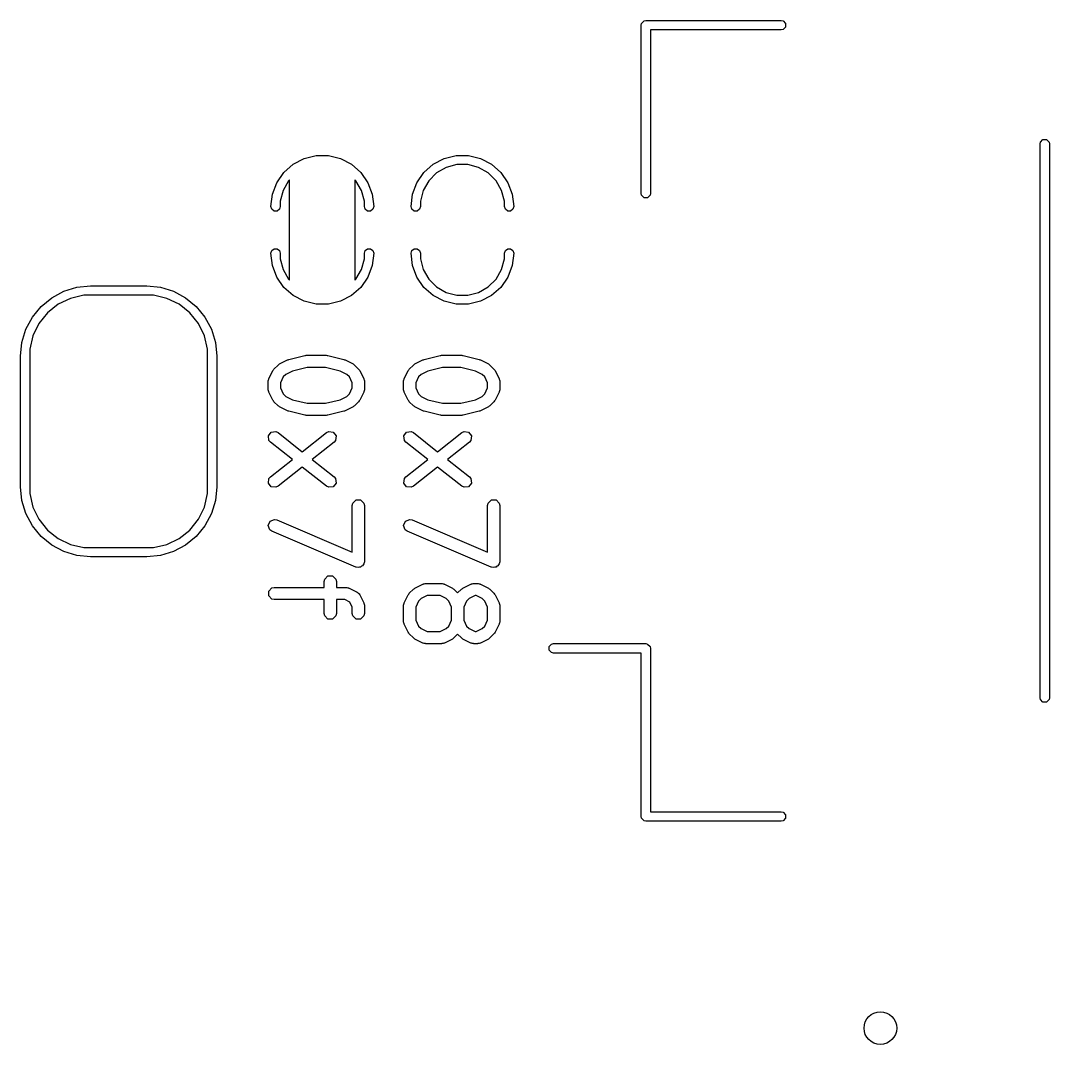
# Model space of a CAD drawing. Extents: x 0.034 to 0.957, y -0.007 to 0.912.
# Drawn here: x 0.5235 to 0.9571, y -0.0069 to 0.4246 of the extents above; entities that cross this region are included whole.
import ezdxf

# ---------------------------------------------------------------- set-up
doc = ezdxf.new("R2010")
doc.units = 0
doc.header["$MEASUREMENT"] = 0
doc.layers.add('BLACK', color=7, linetype='CONTINUOUS')

msp = doc.modelspace()

# ---------------------------------------------------------------- linework, layer by layer
at = {"layer": 'BLACK', "linetype": 'CONTINUOUS'}
for p, q in [((0.78504, 0.42264), (0.78519, 0.42339)), ((0.78504, 0.35177), (0.78504, 0.42264)), ((0.78519, 0.42339), (0.78625, 0.42446)), ((0.78625, 0.42446), (0.78701, 0.42461)), ((0.78701, 0.42461), (0.84409, 0.42461)), ((0.84409, 0.42067), (0.78898, 0.42067)), ((0.78898, 0.42067), (0.78898, 0.35177)), ((0.84409, 0.42461), (0.84485, 0.42446)), ((0.84485, 0.42082), (0.84409, 0.42067)), ((0.84485, 0.42446), (0.84591, 0.42339)), ((0.84591, 0.42188), (0.84485, 0.42082)), ((0.84591, 0.42339), (0.84591, 0.42188)), ((0.95315, 0.37264), (0.9533, 0.37339)), ((0.9533, 0.37339), (0.95436, 0.37446)), ((0.95436, 0.37446), (0.95587, 0.37446)), ((0.95587, 0.37446), (0.95694, 0.37339)), ((0.95694, 0.37339), (0.95709, 0.37264)), ((0.95315, 0.13917), (0.95315, 0.37264)), ((0.95709, 0.37264), (0.95709, 0.13917)), ((0.63833, 0.36404), (0.64295, 0.36647)), ((0.64295, 0.36647), (0.64802, 0.36772)), ((0.64802, 0.36772), (0.65324, 0.36772)), ((0.65324, 0.36772), (0.65831, 0.36647)), ((0.65831, 0.36647), (0.66293, 0.36404)), ((0.69738, 0.36404), (0.70201, 0.36647)), ((0.70201, 0.36647), (0.70708, 0.36772)), ((0.70708, 0.36772), (0.7123, 0.36772)), ((0.7123, 0.36772), (0.71736, 0.36647)), ((0.71736, 0.36647), (0.72199, 0.36404)), ((0.63146, 0.35628), (0.63442, 0.36058)), ((0.63442, 0.36058), (0.63833, 0.36404)), ((0.66293, 0.36404), (0.66684, 0.36058)), ((0.66684, 0.36058), (0.6698, 0.35628)), ((0.69051, 0.35628), (0.69348, 0.36058)), ((0.69348, 0.36058), (0.69738, 0.36404)), ((0.69881, 0.3604), (0.69551, 0.3571)), ((0.70285, 0.36273), (0.69881, 0.3604)), ((0.70735, 0.36394), (0.70285, 0.36273)), ((0.71202, 0.36394), (0.70735, 0.36394)), ((0.71652, 0.36273), (0.71202, 0.36394)), ((0.72056, 0.3604), (0.71652, 0.36273)), ((0.72386, 0.3571), (0.72056, 0.3604)), ((0.72199, 0.36404), (0.72589, 0.36058)), ((0.72589, 0.36058), (0.72886, 0.35628)), ((0.62961, 0.3514), (0.63146, 0.35628)), ((0.63645, 0.3571), (0.63412, 0.35306)), ((0.63685, 0.3575), (0.63645, 0.3571)), ((0.63685, 0.31526), (0.63685, 0.3575)), ((0.66481, 0.3571), (0.66441, 0.3575)), ((0.66441, 0.3575), (0.66441, 0.31526)), ((0.66714, 0.35306), (0.66481, 0.3571)), ((0.6698, 0.35628), (0.67165, 0.3514)), ((0.68866, 0.3514), (0.69051, 0.35628)), ((0.69551, 0.3571), (0.69318, 0.35306)), ((0.72619, 0.35306), (0.72386, 0.3571)), ((0.72886, 0.35628), (0.73071, 0.3514)), ((0.62898, 0.34622), (0.62961, 0.3514)), ((0.63412, 0.35306), (0.63291, 0.34855)), ((0.66835, 0.34855), (0.66714, 0.35306)), ((0.67165, 0.3514), (0.67228, 0.34622)), ((0.68803, 0.34622), (0.68866, 0.3514)), ((0.69318, 0.35306), (0.69197, 0.34855)), ((0.7274, 0.34855), (0.72619, 0.35306)), ((0.73071, 0.3514), (0.73134, 0.34622)), ((0.78519, 0.35102), (0.78504, 0.35177)), ((0.78898, 0.35177), (0.78883, 0.35102)), ((0.63291, 0.34855), (0.63291, 0.34622)), ((0.66835, 0.34622), (0.66835, 0.34855)), ((0.69197, 0.34855), (0.69197, 0.34622)), ((0.7274, 0.34622), (0.7274, 0.34855)), ((0.78625, 0.34995), (0.78519, 0.35102)), ((0.78776, 0.34995), (0.78625, 0.34995)), ((0.78883, 0.35102), (0.78776, 0.34995)), ((0.62935, 0.34506), (0.62898, 0.34622)), ((0.63034, 0.34435), (0.62935, 0.34506)), ((0.63155, 0.34435), (0.63034, 0.34435)), ((0.63254, 0.34506), (0.63155, 0.34435)), ((0.63291, 0.34622), (0.63254, 0.34506)), ((0.66872, 0.34506), (0.66835, 0.34622)), ((0.66971, 0.34435), (0.66872, 0.34506)), ((0.67092, 0.34435), (0.66971, 0.34435)), ((0.67191, 0.34506), (0.67092, 0.34435)), ((0.67228, 0.34622), (0.67191, 0.34506)), ((0.68841, 0.34506), (0.68803, 0.34622)), ((0.68939, 0.34435), (0.68841, 0.34506)), ((0.69061, 0.34435), (0.68939, 0.34435)), ((0.69159, 0.34506), (0.69061, 0.34435)), ((0.69197, 0.34622), (0.69159, 0.34506)), ((0.72778, 0.34506), (0.7274, 0.34622)), ((0.72876, 0.34435), (0.72778, 0.34506)), ((0.72998, 0.34435), (0.72876, 0.34435)), ((0.73096, 0.34506), (0.72998, 0.34435)), ((0.73134, 0.34622), (0.73096, 0.34506)), ((0.62898, 0.32654), (0.62935, 0.32769)), ((0.62961, 0.32135), (0.62898, 0.32654)), ((0.62935, 0.32769), (0.63034, 0.32841)), ((0.63034, 0.32841), (0.63155, 0.32841)), ((0.63155, 0.32841), (0.63254, 0.32769)), ((0.63254, 0.32769), (0.63291, 0.32654)), ((0.63291, 0.32654), (0.63291, 0.3242)), ((0.66835, 0.32654), (0.66872, 0.32769)), ((0.66835, 0.3242), (0.66835, 0.32654)), ((0.66872, 0.32769), (0.66971, 0.32841)), ((0.66971, 0.32841), (0.67092, 0.32841)), ((0.67092, 0.32841), (0.67191, 0.32769)), ((0.67228, 0.32654), (0.67165, 0.32135)), ((0.67191, 0.32769), (0.67228, 0.32654)), ((0.68803, 0.32654), (0.68841, 0.32769)), ((0.68866, 0.32135), (0.68803, 0.32654)), ((0.68841, 0.32769), (0.68939, 0.32841)), ((0.68939, 0.32841), (0.69061, 0.32841)), ((0.69061, 0.32841), (0.69159, 0.32769)), ((0.69159, 0.32769), (0.69197, 0.32654)), ((0.69197, 0.32654), (0.69197, 0.3242)), ((0.7274, 0.32654), (0.72778, 0.32769)), ((0.7274, 0.3242), (0.7274, 0.32654)), ((0.72778, 0.32769), (0.72876, 0.32841)), ((0.72876, 0.32841), (0.72998, 0.32841)), ((0.72998, 0.32841), (0.73096, 0.32769)), ((0.73134, 0.32654), (0.73071, 0.32135)), ((0.73096, 0.32769), (0.73134, 0.32654)), ((0.63146, 0.31647), (0.62961, 0.32135)), ((0.63291, 0.3242), (0.63412, 0.3197)), ((0.66714, 0.3197), (0.66835, 0.3242)), ((0.67165, 0.32135), (0.6698, 0.31647)), ((0.69051, 0.31647), (0.68866, 0.32135)), ((0.69197, 0.3242), (0.69318, 0.3197)), ((0.72619, 0.3197), (0.7274, 0.3242)), ((0.73071, 0.32135), (0.72886, 0.31647)), ((0.63412, 0.3197), (0.63645, 0.31566)), ((0.66481, 0.31566), (0.66714, 0.3197)), ((0.69318, 0.3197), (0.69551, 0.31566)), ((0.72386, 0.31566), (0.72619, 0.3197)), ((0.54723, 0.31219), (0.55299, 0.31276)), ((0.55299, 0.31276), (0.57661, 0.31276)), ((0.57661, 0.31276), (0.58237, 0.31219)), ((0.63442, 0.31218), (0.63146, 0.31647)), ((0.63645, 0.31566), (0.63685, 0.31526)), ((0.66441, 0.31526), (0.66481, 0.31566)), ((0.6698, 0.31647), (0.66684, 0.31218)), ((0.69348, 0.31218), (0.69051, 0.31647)), ((0.69551, 0.31566), (0.69881, 0.31236)), ((0.69881, 0.31236), (0.70285, 0.31003)), ((0.71652, 0.31003), (0.72056, 0.31236)), ((0.72056, 0.31236), (0.72386, 0.31566)), ((0.72886, 0.31647), (0.72589, 0.31218)), ((0.53659, 0.30778), (0.54169, 0.31051)), ((0.54169, 0.31051), (0.54723, 0.31219)), ((0.55011, 0.30882), (0.54449, 0.30754)), ((0.55299, 0.30882), (0.55011, 0.30882)), ((0.57661, 0.30882), (0.55299, 0.30882)), ((0.5795, 0.30882), (0.57661, 0.30882)), ((0.58512, 0.30754), (0.5795, 0.30882)), ((0.58237, 0.31219), (0.58791, 0.31051)), ((0.58791, 0.31051), (0.59302, 0.30778)), ((0.63833, 0.30871), (0.63442, 0.31218)), ((0.64295, 0.30629), (0.63833, 0.30871)), ((0.66293, 0.30871), (0.65831, 0.30629)), ((0.66684, 0.31218), (0.66293, 0.30871)), ((0.69738, 0.30871), (0.69348, 0.31218)), ((0.70201, 0.30629), (0.69738, 0.30871)), ((0.70285, 0.31003), (0.70735, 0.30882)), ((0.70735, 0.30882), (0.71202, 0.30882)), ((0.71202, 0.30882), (0.71652, 0.31003)), ((0.72199, 0.30871), (0.71736, 0.30629)), ((0.72589, 0.31218), (0.72199, 0.30871)), ((0.52844, 0.29963), (0.53211, 0.30411)), ((0.53211, 0.30411), (0.53659, 0.30778)), ((0.53929, 0.30503), (0.53478, 0.30144)), ((0.54449, 0.30754), (0.53929, 0.30503)), ((0.59032, 0.30503), (0.58512, 0.30754)), ((0.59482, 0.30144), (0.59032, 0.30503)), ((0.59302, 0.30778), (0.59749, 0.30411)), ((0.59749, 0.30411), (0.60117, 0.29963)), ((0.64802, 0.30504), (0.64295, 0.30629)), ((0.65324, 0.30504), (0.64802, 0.30504)), ((0.65831, 0.30629), (0.65324, 0.30504)), ((0.70708, 0.30504), (0.70201, 0.30629)), ((0.7123, 0.30504), (0.70708, 0.30504)), ((0.71736, 0.30629), (0.7123, 0.30504)), ((0.52571, 0.29453), (0.52844, 0.29963)), ((0.53478, 0.30144), (0.53119, 0.29693)), ((0.59842, 0.29693), (0.59482, 0.30144)), ((0.60117, 0.29963), (0.60389, 0.29453)), ((0.53119, 0.29693), (0.52868, 0.29173)), ((0.60092, 0.29173), (0.59842, 0.29693)), ((0.52403, 0.28899), (0.52571, 0.29453)), ((0.52868, 0.29173), (0.5274, 0.28611)), ((0.6022, 0.28611), (0.60092, 0.29173)), ((0.60389, 0.29453), (0.60557, 0.28899)), ((0.52346, 0.28323), (0.52403, 0.28899)), ((0.60557, 0.28899), (0.60614, 0.28323)), ((0.52346, 0.22811), (0.52346, 0.28323)), ((0.5274, 0.28611), (0.5274, 0.28323)), ((0.5274, 0.28323), (0.5274, 0.22811)), ((0.6022, 0.28323), (0.6022, 0.28611)), ((0.6022, 0.22811), (0.6022, 0.28323)), ((0.60614, 0.28323), (0.60614, 0.22811)), ((0.63652, 0.28178), (0.64327, 0.28347)), ((0.64327, 0.28347), (0.64358, 0.28348)), ((0.64358, 0.28348), (0.64389, 0.28355)), ((0.64389, 0.28355), (0.65233, 0.28355)), ((0.65233, 0.28355), (0.65263, 0.28348)), ((0.65263, 0.28348), (0.65295, 0.28347)), ((0.65295, 0.28347), (0.6597, 0.28178)), ((0.69356, 0.28178), (0.70031, 0.28347)), ((0.70031, 0.28347), (0.70063, 0.28348)), ((0.70063, 0.28348), (0.70093, 0.28355)), ((0.70093, 0.28355), (0.70937, 0.28355)), ((0.70937, 0.28355), (0.70968, 0.28348)), ((0.70968, 0.28348), (0.70999, 0.28347)), ((0.70999, 0.28347), (0.71674, 0.28178)), ((0.63004, 0.27739), (0.63027, 0.27773)), ((0.63027, 0.27773), (0.63196, 0.27942)), ((0.63196, 0.27942), (0.6323, 0.27965)), ((0.6323, 0.27965), (0.63262, 0.2799)), ((0.63262, 0.2799), (0.636, 0.28159)), ((0.636, 0.28159), (0.63627, 0.28166)), ((0.63627, 0.28166), (0.63652, 0.28178)), ((0.6442, 0.27843), (0.63803, 0.27688)), ((0.65201, 0.27843), (0.6442, 0.27843)), ((0.65818, 0.27688), (0.65201, 0.27843)), ((0.6597, 0.28178), (0.65995, 0.28166)), ((0.65995, 0.28166), (0.66022, 0.28159)), ((0.66022, 0.28159), (0.66359, 0.2799)), ((0.66359, 0.2799), (0.66392, 0.27965)), ((0.66392, 0.27965), (0.66426, 0.27942)), ((0.66426, 0.27942), (0.66595, 0.27773)), ((0.66595, 0.27773), (0.66617, 0.27739)), ((0.68709, 0.27739), (0.68731, 0.27773)), ((0.68731, 0.27773), (0.689, 0.27942)), ((0.689, 0.27942), (0.68934, 0.27965)), ((0.68934, 0.27965), (0.68967, 0.2799)), ((0.68967, 0.2799), (0.69304, 0.28159)), ((0.69304, 0.28159), (0.69331, 0.28166)), ((0.69331, 0.28166), (0.69356, 0.28178)), ((0.70125, 0.27843), (0.69508, 0.27688)), ((0.70906, 0.27843), (0.70125, 0.27843)), ((0.71523, 0.27688), (0.70906, 0.27843)), ((0.71674, 0.28178), (0.71699, 0.28166)), ((0.71699, 0.28166), (0.71726, 0.28159)), ((0.71726, 0.28159), (0.72064, 0.2799)), ((0.72064, 0.2799), (0.72096, 0.27965)), ((0.72096, 0.27965), (0.7213, 0.27942)), ((0.7213, 0.27942), (0.72299, 0.27773)), ((0.72299, 0.27773), (0.72322, 0.27739)), ((0.62795, 0.27313), (0.62803, 0.27353)), ((0.62803, 0.27353), (0.62807, 0.27357)), ((0.62807, 0.27357), (0.6281, 0.27369)), ((0.6281, 0.27369), (0.62979, 0.27707)), ((0.62979, 0.27707), (0.63004, 0.27739)), ((0.63418, 0.27441), (0.63295, 0.27195)), ((0.63528, 0.27551), (0.63418, 0.27441)), ((0.63803, 0.27688), (0.63528, 0.27551)), ((0.66093, 0.27551), (0.65818, 0.27688)), ((0.66203, 0.27441), (0.66093, 0.27551)), ((0.66326, 0.27195), (0.66203, 0.27441)), ((0.66617, 0.27739), (0.66643, 0.27707)), ((0.66643, 0.27707), (0.66811, 0.27369)), ((0.66811, 0.27369), (0.66815, 0.27357)), ((0.66815, 0.27357), (0.66819, 0.27353)), ((0.66819, 0.27353), (0.66827, 0.27313)), ((0.68499, 0.27313), (0.68507, 0.27353)), ((0.68507, 0.27353), (0.68511, 0.27357)), ((0.68511, 0.27357), (0.68515, 0.27369)), ((0.68515, 0.27369), (0.68683, 0.27707)), ((0.68683, 0.27707), (0.68709, 0.27739)), ((0.69123, 0.27441), (0.69, 0.27195)), ((0.69233, 0.27551), (0.69123, 0.27441)), ((0.69508, 0.27688), (0.69233, 0.27551)), ((0.71798, 0.27551), (0.71523, 0.27688)), ((0.71908, 0.27441), (0.71798, 0.27551)), ((0.72031, 0.27195), (0.71908, 0.27441)), ((0.72322, 0.27739), (0.72347, 0.27707)), ((0.72347, 0.27707), (0.72516, 0.27369)), ((0.72516, 0.27369), (0.72519, 0.27357)), ((0.72519, 0.27357), (0.72523, 0.27353)), ((0.72523, 0.27353), (0.72531, 0.27313)), ((0.62783, 0.27255), (0.62786, 0.27268)), ((0.62783, 0.26918), (0.62783, 0.27255)), ((0.62786, 0.26905), (0.62783, 0.26918)), ((0.62784, 0.27273), (0.62795, 0.27313)), ((0.62786, 0.27268), (0.62784, 0.27273)), ((0.62784, 0.26899), (0.62786, 0.26905)), ((0.62795, 0.2686), (0.62784, 0.26899)), ((0.63295, 0.27195), (0.63295, 0.26978)), ((0.63295, 0.26978), (0.63418, 0.26732)), ((0.66203, 0.26732), (0.66326, 0.26978)), ((0.66326, 0.26978), (0.66326, 0.27195)), ((0.66827, 0.27313), (0.66838, 0.27273)), ((0.66838, 0.26899), (0.66827, 0.2686)), ((0.66838, 0.27273), (0.66836, 0.27268)), ((0.66836, 0.27268), (0.66838, 0.27255)), ((0.66838, 0.26918), (0.66836, 0.26905)), ((0.66836, 0.26905), (0.66838, 0.26899)), ((0.66838, 0.27255), (0.66838, 0.26918)), ((0.68488, 0.27273), (0.68499, 0.27313)), ((0.6849, 0.27268), (0.68488, 0.27273)), ((0.68488, 0.27255), (0.6849, 0.27268)), ((0.68488, 0.26918), (0.68488, 0.27255)), ((0.6849, 0.26905), (0.68488, 0.26918)), ((0.68488, 0.26899), (0.6849, 0.26905)), ((0.68499, 0.2686), (0.68488, 0.26899)), ((0.69, 0.27195), (0.69, 0.26978)), ((0.69, 0.26978), (0.69123, 0.26732)), ((0.71908, 0.26732), (0.72031, 0.26978)), ((0.72031, 0.26978), (0.72031, 0.27195)), ((0.72531, 0.27313), (0.72542, 0.27273)), ((0.72542, 0.26899), (0.72531, 0.2686)), ((0.72542, 0.27273), (0.7254, 0.27268)), ((0.7254, 0.27268), (0.72543, 0.27255)), ((0.72543, 0.26918), (0.7254, 0.26905)), ((0.7254, 0.26905), (0.72542, 0.26899)), ((0.72543, 0.27255), (0.72543, 0.26918)), ((0.62803, 0.2682), (0.62795, 0.2686)), ((0.62807, 0.26815), (0.62803, 0.2682)), ((0.6281, 0.26803), (0.62807, 0.26815)), ((0.62979, 0.26466), (0.6281, 0.26803)), ((0.63004, 0.26433), (0.62979, 0.26466)), ((0.63418, 0.26732), (0.63528, 0.26622)), ((0.63528, 0.26622), (0.63803, 0.26484)), ((0.63803, 0.26484), (0.6442, 0.2633)), ((0.65201, 0.2633), (0.65818, 0.26484)), ((0.65818, 0.26484), (0.66093, 0.26622)), ((0.66093, 0.26622), (0.66203, 0.26732)), ((0.66643, 0.26466), (0.66617, 0.26433)), ((0.66811, 0.26803), (0.66643, 0.26466)), ((0.66815, 0.26815), (0.66811, 0.26803)), ((0.66819, 0.2682), (0.66815, 0.26815)), ((0.66827, 0.2686), (0.66819, 0.2682)), ((0.68507, 0.2682), (0.68499, 0.2686)), ((0.68511, 0.26815), (0.68507, 0.2682)), ((0.68515, 0.26803), (0.68511, 0.26815)), ((0.68683, 0.26466), (0.68515, 0.26803)), ((0.68709, 0.26433), (0.68683, 0.26466)), ((0.69123, 0.26732), (0.69233, 0.26622)), ((0.69233, 0.26622), (0.69508, 0.26484)), ((0.69508, 0.26484), (0.70125, 0.2633)), ((0.70906, 0.2633), (0.71523, 0.26484)), ((0.71523, 0.26484), (0.71798, 0.26622)), ((0.71798, 0.26622), (0.71908, 0.26732)), ((0.72347, 0.26466), (0.72322, 0.26433)), ((0.72516, 0.26803), (0.72347, 0.26466)), ((0.72519, 0.26815), (0.72516, 0.26803)), ((0.72523, 0.2682), (0.72519, 0.26815)), ((0.72531, 0.2686), (0.72523, 0.2682)), ((0.63027, 0.26399), (0.63004, 0.26433)), ((0.63196, 0.2623), (0.63027, 0.26399)), ((0.6323, 0.26208), (0.63196, 0.2623)), ((0.63262, 0.26182), (0.6323, 0.26208)), ((0.636, 0.26014), (0.63262, 0.26182)), ((0.6442, 0.2633), (0.65201, 0.2633)), ((0.66359, 0.26182), (0.66022, 0.26014)), ((0.66392, 0.26208), (0.66359, 0.26182)), ((0.66426, 0.2623), (0.66392, 0.26208)), ((0.66595, 0.26399), (0.66426, 0.2623)), ((0.66617, 0.26433), (0.66595, 0.26399)), ((0.68731, 0.26399), (0.68709, 0.26433)), ((0.689, 0.2623), (0.68731, 0.26399)), ((0.68934, 0.26208), (0.689, 0.2623)), ((0.68967, 0.26182), (0.68934, 0.26208)), ((0.69304, 0.26014), (0.68967, 0.26182)), ((0.70125, 0.2633), (0.70906, 0.2633)), ((0.72064, 0.26182), (0.71726, 0.26014)), ((0.72096, 0.26208), (0.72064, 0.26182)), ((0.7213, 0.2623), (0.72096, 0.26208)), ((0.72299, 0.26399), (0.7213, 0.2623)), ((0.72322, 0.26433), (0.72299, 0.26399)), ((0.63627, 0.26006), (0.636, 0.26014)), ((0.63652, 0.25994), (0.63627, 0.26006)), ((0.64327, 0.25826), (0.63652, 0.25994)), ((0.64358, 0.25824), (0.64327, 0.25826)), ((0.64389, 0.25818), (0.64358, 0.25824)), ((0.65233, 0.25818), (0.64389, 0.25818)), ((0.65263, 0.25824), (0.65233, 0.25818)), ((0.65295, 0.25826), (0.65263, 0.25824)), ((0.6597, 0.25994), (0.65295, 0.25826)), ((0.65995, 0.26006), (0.6597, 0.25994)), ((0.66022, 0.26014), (0.65995, 0.26006)), ((0.69331, 0.26006), (0.69304, 0.26014)), ((0.69356, 0.25994), (0.69331, 0.26006)), ((0.70031, 0.25826), (0.69356, 0.25994)), ((0.70063, 0.25824), (0.70031, 0.25826)), ((0.70093, 0.25818), (0.70063, 0.25824)), ((0.70937, 0.25818), (0.70093, 0.25818)), ((0.70968, 0.25824), (0.70937, 0.25818)), ((0.70999, 0.25826), (0.70968, 0.25824)), ((0.71674, 0.25994), (0.70999, 0.25826)), ((0.71699, 0.26006), (0.71674, 0.25994)), ((0.71726, 0.26014), (0.71699, 0.26006)), ((0.62793, 0.24962), (0.62914, 0.25116)), ((0.62816, 0.24767), (0.62793, 0.24962)), ((0.62881, 0.24692), (0.62816, 0.24767)), ((0.62914, 0.25116), (0.63108, 0.25139)), ((0.63108, 0.25139), (0.63197, 0.25094)), ((0.63197, 0.25094), (0.6422, 0.2429)), ((0.6422, 0.2429), (0.65243, 0.25094)), ((0.65243, 0.25094), (0.65332, 0.25139)), ((0.65332, 0.25139), (0.65527, 0.25116)), ((0.65527, 0.25116), (0.65648, 0.24962)), ((0.65624, 0.24767), (0.65559, 0.24692)), ((0.65648, 0.24962), (0.65624, 0.24767)), ((0.68497, 0.24962), (0.68618, 0.25116)), ((0.68521, 0.24767), (0.68497, 0.24962)), ((0.68586, 0.24692), (0.68521, 0.24767)), ((0.68618, 0.25116), (0.68813, 0.25139)), ((0.68813, 0.25139), (0.68902, 0.25094)), ((0.68902, 0.25094), (0.69925, 0.2429)), ((0.69925, 0.2429), (0.70948, 0.25094)), ((0.70948, 0.25094), (0.71037, 0.25139)), ((0.71037, 0.25139), (0.71231, 0.25116)), ((0.71231, 0.25116), (0.71352, 0.24962)), ((0.71329, 0.24767), (0.71264, 0.24692)), ((0.71352, 0.24962), (0.71329, 0.24767)), ((0.63806, 0.23965), (0.62881, 0.24692)), ((0.65559, 0.24692), (0.64634, 0.23965)), ((0.6951, 0.23965), (0.68586, 0.24692)), ((0.71264, 0.24692), (0.70339, 0.23965)), ((0.62881, 0.23238), (0.63806, 0.23965)), ((0.64634, 0.23965), (0.65559, 0.23238)), ((0.68586, 0.23238), (0.6951, 0.23965)), ((0.70339, 0.23965), (0.71264, 0.23238)), ((0.6422, 0.23639), (0.63197, 0.22836)), ((0.65243, 0.22836), (0.6422, 0.23639)), ((0.69925, 0.23639), (0.68902, 0.22836)), ((0.70948, 0.22836), (0.69925, 0.23639)), ((0.62793, 0.22968), (0.62816, 0.23162)), ((0.62816, 0.23162), (0.62881, 0.23238)), ((0.65559, 0.23238), (0.65624, 0.23162)), ((0.65624, 0.23162), (0.65648, 0.22968)), ((0.68497, 0.22968), (0.68521, 0.23162)), ((0.68521, 0.23162), (0.68586, 0.23238)), ((0.71264, 0.23238), (0.71329, 0.23162)), ((0.71329, 0.23162), (0.71352, 0.22968)), ((0.52403, 0.22235), (0.52346, 0.22811)), ((0.5274, 0.22811), (0.5274, 0.22523)), ((0.6022, 0.22523), (0.6022, 0.22811)), ((0.60614, 0.22811), (0.60557, 0.22235)), ((0.62914, 0.22814), (0.62793, 0.22968)), ((0.63108, 0.2279), (0.62914, 0.22814)), ((0.63197, 0.22836), (0.63108, 0.2279)), ((0.65332, 0.2279), (0.65243, 0.22836)), ((0.65527, 0.22814), (0.65332, 0.2279)), ((0.65648, 0.22968), (0.65527, 0.22814)), ((0.68618, 0.22814), (0.68497, 0.22968)), ((0.68813, 0.2279), (0.68618, 0.22814)), ((0.68902, 0.22836), (0.68813, 0.2279)), ((0.71037, 0.2279), (0.70948, 0.22836)), ((0.71231, 0.22814), (0.71037, 0.2279)), ((0.71352, 0.22968), (0.71231, 0.22814)), ((0.52571, 0.21681), (0.52403, 0.22235)), ((0.5274, 0.22523), (0.52868, 0.2196)), ((0.60092, 0.2196), (0.6022, 0.22523)), ((0.60557, 0.22235), (0.60389, 0.21681)), ((0.66326, 0.22024), (0.66346, 0.22122)), ((0.66346, 0.22122), (0.66484, 0.22261)), ((0.66484, 0.22261), (0.6668, 0.22261)), ((0.6668, 0.22261), (0.66819, 0.22122)), ((0.66819, 0.22122), (0.66838, 0.22024)), ((0.72031, 0.22024), (0.7205, 0.22122)), ((0.7205, 0.22122), (0.72189, 0.22261)), ((0.72189, 0.22261), (0.72385, 0.22261)), ((0.72385, 0.22261), (0.72523, 0.22122)), ((0.72523, 0.22122), (0.72543, 0.22024)), ((0.52868, 0.2196), (0.53119, 0.21441)), ((0.59842, 0.21441), (0.60092, 0.2196)), ((0.66326, 0.2005), (0.66326, 0.22024)), ((0.66838, 0.22024), (0.66838, 0.19662)), ((0.72031, 0.2005), (0.72031, 0.22024)), ((0.72543, 0.22024), (0.72543, 0.19662)), ((0.52844, 0.21171), (0.52571, 0.21681)), ((0.53119, 0.21441), (0.53478, 0.2099)), ((0.59482, 0.2099), (0.59842, 0.21441)), ((0.60389, 0.21681), (0.60117, 0.21171)), ((0.62783, 0.21184), (0.6286, 0.21364)), ((0.6286, 0.21364), (0.63042, 0.21437)), ((0.63042, 0.21437), (0.6314, 0.21416)), ((0.6314, 0.21416), (0.66326, 0.2005)), ((0.68488, 0.21184), (0.68565, 0.21364)), ((0.68565, 0.21364), (0.68747, 0.21437)), ((0.68747, 0.21437), (0.68844, 0.21416)), ((0.68844, 0.21416), (0.72031, 0.2005)), ((0.53211, 0.20723), (0.52844, 0.21171)), ((0.53478, 0.2099), (0.53929, 0.2063)), ((0.59032, 0.2063), (0.59482, 0.2099)), ((0.60117, 0.21171), (0.59749, 0.20723)), ((0.62856, 0.21002), (0.62783, 0.21184)), ((0.62938, 0.20946), (0.62856, 0.21002)), ((0.66482, 0.19427), (0.62938, 0.20946)), ((0.6856, 0.21002), (0.68488, 0.21184)), ((0.68643, 0.20946), (0.6856, 0.21002)), ((0.72186, 0.19427), (0.68643, 0.20946)), ((0.53659, 0.20356), (0.53211, 0.20723)), ((0.53929, 0.2063), (0.54449, 0.2038)), ((0.54449, 0.2038), (0.55011, 0.20252)), ((0.5795, 0.20252), (0.58512, 0.2038)), ((0.58512, 0.2038), (0.59032, 0.2063)), ((0.59749, 0.20723), (0.59302, 0.20356)), ((0.54169, 0.20083), (0.53659, 0.20356)), ((0.54723, 0.19915), (0.54169, 0.20083)), ((0.55011, 0.20252), (0.55299, 0.20252)), ((0.55299, 0.20252), (0.57661, 0.20252)), ((0.57661, 0.20252), (0.5795, 0.20252)), ((0.58791, 0.20083), (0.58237, 0.19915)), ((0.59302, 0.20356), (0.58791, 0.20083)), ((0.55299, 0.19858), (0.54723, 0.19915)), ((0.57661, 0.19858), (0.55299, 0.19858)), ((0.58237, 0.19915), (0.57661, 0.19858)), ((0.66782, 0.19527), (0.66761, 0.19479)), ((0.66819, 0.19564), (0.66782, 0.19527)), ((0.66837, 0.19656), (0.66819, 0.19564)), ((0.66838, 0.19659), (0.66837, 0.19656)), ((0.66838, 0.19662), (0.66838, 0.1966)), ((0.66838, 0.1966), (0.66838, 0.19659)), ((0.72486, 0.19527), (0.72466, 0.19479)), ((0.72523, 0.19564), (0.72486, 0.19527)), ((0.72542, 0.19656), (0.72523, 0.19564)), ((0.72543, 0.19662), (0.72542, 0.1966)), ((0.72542, 0.1966), (0.72543, 0.19659)), ((0.72543, 0.19659), (0.72542, 0.19656)), ((0.66484, 0.19426), (0.66482, 0.19427)), ((0.66487, 0.19426), (0.66484, 0.19426)), ((0.66484, 0.19426), (0.66484, 0.19426)), ((0.66579, 0.19406), (0.66487, 0.19426)), ((0.66628, 0.19426), (0.66579, 0.19406)), ((0.6668, 0.19426), (0.66628, 0.19426)), ((0.66715, 0.19461), (0.6668, 0.19426)), ((0.66761, 0.19479), (0.66715, 0.19461)), ((0.72188, 0.19426), (0.72186, 0.19427)), ((0.72189, 0.19426), (0.72188, 0.19426)), ((0.72192, 0.19426), (0.72189, 0.19426)), ((0.72284, 0.19406), (0.72192, 0.19426)), ((0.72332, 0.19426), (0.72284, 0.19406)), ((0.72385, 0.19426), (0.72332, 0.19426)), ((0.7242, 0.19461), (0.72385, 0.19426)), ((0.72466, 0.19479), (0.7242, 0.19461)), ((0.65145, 0.18819), (0.65165, 0.18916)), ((0.65145, 0.18568), (0.65145, 0.18819)), ((0.65165, 0.18916), (0.65303, 0.19055)), ((0.65303, 0.19055), (0.65499, 0.19055)), ((0.65499, 0.19055), (0.65638, 0.18916)), ((0.65638, 0.18916), (0.65657, 0.18819)), ((0.65657, 0.18819), (0.65657, 0.18568)), ((0.68967, 0.18541), (0.69304, 0.1871)), ((0.69304, 0.1871), (0.69316, 0.18713)), ((0.69316, 0.18713), (0.69321, 0.18717)), ((0.69321, 0.18717), (0.69361, 0.18725)), ((0.69361, 0.18725), (0.694, 0.18736)), ((0.694, 0.18736), (0.69406, 0.18734)), ((0.69406, 0.18734), (0.69419, 0.18737)), ((0.69419, 0.18737), (0.70093, 0.18737)), ((0.70093, 0.18737), (0.70106, 0.18734)), ((0.70106, 0.18734), (0.70112, 0.18736)), ((0.70112, 0.18736), (0.70151, 0.18725)), ((0.70151, 0.18725), (0.70191, 0.18717)), ((0.70191, 0.18717), (0.70196, 0.18713)), ((0.70196, 0.18713), (0.70208, 0.1871)), ((0.70208, 0.1871), (0.70545, 0.18541)), ((0.70991, 0.18541), (0.71329, 0.1871)), ((0.71329, 0.1871), (0.71341, 0.18713)), ((0.71341, 0.18713), (0.71345, 0.18717)), ((0.71345, 0.18717), (0.71386, 0.18725)), ((0.71386, 0.18725), (0.71425, 0.18736)), ((0.71425, 0.18736), (0.71431, 0.18734)), ((0.71431, 0.18734), (0.71443, 0.18737)), ((0.71443, 0.18737), (0.71612, 0.18737)), ((0.71612, 0.18737), (0.71625, 0.18734)), ((0.71625, 0.18734), (0.7163, 0.18736)), ((0.7163, 0.18736), (0.7167, 0.18725)), ((0.7167, 0.18725), (0.7171, 0.18717)), ((0.7171, 0.18717), (0.71714, 0.18713)), ((0.71714, 0.18713), (0.71726, 0.1871)), ((0.71726, 0.1871), (0.72064, 0.18541)), ((0.62803, 0.1841), (0.62941, 0.18549)), ((0.62803, 0.18214), (0.62803, 0.1841)), ((0.62941, 0.18076), (0.62803, 0.18214)), ((0.62941, 0.18549), (0.63039, 0.18568)), ((0.63039, 0.18568), (0.65145, 0.18568)), ((0.65657, 0.18568), (0.66076, 0.18568)), ((0.66076, 0.18568), (0.66089, 0.18566)), ((0.66089, 0.18566), (0.66094, 0.18568)), ((0.66094, 0.18568), (0.66134, 0.18557)), ((0.66134, 0.18557), (0.66174, 0.18549)), ((0.66174, 0.18549), (0.66178, 0.18545)), ((0.66178, 0.18545), (0.66191, 0.18541)), ((0.66191, 0.18541), (0.66528, 0.18372)), ((0.66528, 0.18372), (0.66568, 0.18341)), ((0.66568, 0.18341), (0.66581, 0.18337)), ((0.66581, 0.18337), (0.66593, 0.18322)), ((0.66593, 0.18322), (0.66607, 0.18311)), ((0.66607, 0.18311), (0.66611, 0.18298)), ((0.66611, 0.18298), (0.66643, 0.18258)), ((0.66643, 0.18258), (0.66811, 0.17921)), ((0.68515, 0.17921), (0.68683, 0.18258)), ((0.68683, 0.18258), (0.68709, 0.1829)), ((0.68709, 0.1829), (0.68731, 0.18325)), ((0.68731, 0.18325), (0.689, 0.18493)), ((0.689, 0.18493), (0.68934, 0.18516)), ((0.68934, 0.18516), (0.68967, 0.18541)), ((0.69479, 0.18225), (0.69233, 0.18102)), ((0.70033, 0.18225), (0.69479, 0.18225)), ((0.70279, 0.18102), (0.70033, 0.18225)), ((0.70545, 0.18541), (0.70578, 0.18516)), ((0.70578, 0.18516), (0.70612, 0.18493)), ((0.70612, 0.18493), (0.70768, 0.18337)), ((0.70768, 0.18337), (0.70925, 0.18493)), ((0.70925, 0.18493), (0.70959, 0.18516)), ((0.70959, 0.18516), (0.70991, 0.18541)), ((0.71504, 0.18225), (0.71257, 0.18102)), ((0.71552, 0.18225), (0.71504, 0.18225)), ((0.71798, 0.18102), (0.71552, 0.18225)), ((0.72064, 0.18541), (0.72096, 0.18516)), ((0.72096, 0.18516), (0.7213, 0.18493)), ((0.7213, 0.18493), (0.72299, 0.18325)), ((0.72299, 0.18325), (0.72322, 0.1829)), ((0.72322, 0.1829), (0.72347, 0.18258)), ((0.72347, 0.18258), (0.72516, 0.17921)), ((0.63039, 0.18056), (0.62941, 0.18076)), ((0.65145, 0.18056), (0.63039, 0.18056)), ((0.65145, 0.17469), (0.65145, 0.18056)), ((0.66016, 0.18056), (0.65657, 0.18056)), ((0.65657, 0.18056), (0.65657, 0.17469)), ((0.66223, 0.17953), (0.66016, 0.18056)), ((0.66326, 0.17746), (0.66223, 0.17953)), ((0.66811, 0.17921), (0.66815, 0.17908)), ((0.66815, 0.17908), (0.66819, 0.17904)), ((0.66819, 0.17904), (0.66827, 0.17864)), ((0.66827, 0.17864), (0.66838, 0.17824)), ((0.66838, 0.17824), (0.66836, 0.17819)), ((0.66836, 0.17819), (0.66838, 0.17806)), ((0.66838, 0.17806), (0.66838, 0.17469)), ((0.68488, 0.17824), (0.68499, 0.17864)), ((0.6849, 0.17819), (0.68488, 0.17824)), ((0.68488, 0.17806), (0.6849, 0.17819)), ((0.68488, 0.17131), (0.68488, 0.17806)), ((0.68499, 0.17864), (0.68507, 0.17904)), ((0.68507, 0.17904), (0.68511, 0.17908)), ((0.68511, 0.17908), (0.68515, 0.17921)), ((0.69123, 0.17992), (0.69, 0.17746)), ((0.69233, 0.18102), (0.69123, 0.17992)), ((0.70389, 0.17992), (0.70279, 0.18102)), ((0.70512, 0.17746), (0.70389, 0.17992)), ((0.71147, 0.17992), (0.71024, 0.17746)), ((0.71257, 0.18102), (0.71147, 0.17992)), ((0.71908, 0.17992), (0.71798, 0.18102)), ((0.72031, 0.17746), (0.71908, 0.17992)), ((0.72516, 0.17921), (0.72519, 0.17908)), ((0.72519, 0.17908), (0.72523, 0.17904)), ((0.72523, 0.17904), (0.72531, 0.17864)), ((0.72531, 0.17864), (0.72542, 0.17824)), ((0.72542, 0.17824), (0.7254, 0.17819)), ((0.7254, 0.17819), (0.72543, 0.17806)), ((0.72543, 0.17806), (0.72543, 0.17131)), ((0.65165, 0.17371), (0.65145, 0.17469)), ((0.65303, 0.17232), (0.65165, 0.17371)), ((0.65638, 0.17371), (0.65499, 0.17232)), ((0.65657, 0.17469), (0.65638, 0.17371)), ((0.66326, 0.17469), (0.66326, 0.17746)), ((0.66346, 0.17371), (0.66326, 0.17469)), ((0.66484, 0.17232), (0.66346, 0.17371)), ((0.66819, 0.17371), (0.6668, 0.17232)), ((0.66838, 0.17469), (0.66819, 0.17371)), ((0.69, 0.17746), (0.69, 0.17192)), ((0.70512, 0.17192), (0.70512, 0.17746)), ((0.71024, 0.17746), (0.71024, 0.17192)), ((0.72031, 0.17192), (0.72031, 0.17746)), ((0.65499, 0.17232), (0.65303, 0.17232)), ((0.6668, 0.17232), (0.66484, 0.17232)), ((0.6849, 0.17119), (0.68488, 0.17131)), ((0.68488, 0.17113), (0.6849, 0.17119)), ((0.68499, 0.17074), (0.68488, 0.17113)), ((0.68507, 0.17033), (0.68499, 0.17074)), ((0.68511, 0.17029), (0.68507, 0.17033)), ((0.68515, 0.17017), (0.68511, 0.17029)), ((0.68683, 0.16679), (0.68515, 0.17017)), ((0.69, 0.17192), (0.69123, 0.16945)), ((0.69123, 0.16945), (0.69233, 0.16835)), ((0.70279, 0.16835), (0.70389, 0.16945)), ((0.70389, 0.16945), (0.70512, 0.17192)), ((0.71024, 0.17192), (0.71147, 0.16945)), ((0.71147, 0.16945), (0.71257, 0.16835)), ((0.71798, 0.16835), (0.71908, 0.16945)), ((0.71908, 0.16945), (0.72031, 0.17192)), ((0.72516, 0.17017), (0.72347, 0.16679)), ((0.72519, 0.17029), (0.72516, 0.17017)), ((0.72523, 0.17033), (0.72519, 0.17029)), ((0.72531, 0.17074), (0.72523, 0.17033)), ((0.72542, 0.17113), (0.72531, 0.17074)), ((0.72543, 0.17131), (0.7254, 0.17119)), ((0.7254, 0.17119), (0.72542, 0.17113)), ((0.68709, 0.16647), (0.68683, 0.16679)), ((0.68731, 0.16613), (0.68709, 0.16647)), ((0.689, 0.16444), (0.68731, 0.16613)), ((0.69233, 0.16835), (0.69479, 0.16712)), ((0.69479, 0.16712), (0.70033, 0.16712)), ((0.70033, 0.16712), (0.70279, 0.16835)), ((0.70768, 0.16601), (0.70612, 0.16444)), ((0.70925, 0.16444), (0.70768, 0.16601)), ((0.71257, 0.16835), (0.71504, 0.16712)), ((0.71504, 0.16712), (0.71552, 0.16712)), ((0.71552, 0.16712), (0.71798, 0.16835)), ((0.72299, 0.16613), (0.7213, 0.16444)), ((0.72322, 0.16647), (0.72299, 0.16613)), ((0.72347, 0.16679), (0.72322, 0.16647)), ((0.68934, 0.16421), (0.689, 0.16444)), ((0.68967, 0.16396), (0.68934, 0.16421)), ((0.69304, 0.16227), (0.68967, 0.16396)), ((0.69316, 0.16224), (0.69304, 0.16227)), ((0.69321, 0.1622), (0.69316, 0.16224)), ((0.69361, 0.16212), (0.69321, 0.1622)), ((0.694, 0.16201), (0.69361, 0.16212)), ((0.69406, 0.16203), (0.694, 0.16201)), ((0.69419, 0.162), (0.69406, 0.16203)), ((0.70093, 0.162), (0.69419, 0.162)), ((0.70106, 0.16203), (0.70093, 0.162)), ((0.70112, 0.16201), (0.70106, 0.16203)), ((0.70151, 0.16212), (0.70112, 0.16201)), ((0.70191, 0.1622), (0.70151, 0.16212)), ((0.70196, 0.16224), (0.70191, 0.1622)), ((0.70208, 0.16227), (0.70196, 0.16224)), ((0.70545, 0.16396), (0.70208, 0.16227)), ((0.70578, 0.16421), (0.70545, 0.16396)), ((0.70612, 0.16444), (0.70578, 0.16421)), ((0.70959, 0.16421), (0.70925, 0.16444)), ((0.70991, 0.16396), (0.70959, 0.16421)), ((0.71329, 0.16227), (0.70991, 0.16396)), ((0.71341, 0.16224), (0.71329, 0.16227)), ((0.71345, 0.1622), (0.71341, 0.16224)), ((0.71386, 0.16212), (0.71345, 0.1622)), ((0.71425, 0.16201), (0.71386, 0.16212)), ((0.71431, 0.16203), (0.71425, 0.16201)), ((0.71443, 0.162), (0.71431, 0.16203)), ((0.71612, 0.162), (0.71443, 0.162)), ((0.71625, 0.16203), (0.71612, 0.162)), ((0.7163, 0.16201), (0.71625, 0.16203)), ((0.7167, 0.16212), (0.7163, 0.16201)), ((0.7171, 0.1622), (0.7167, 0.16212)), ((0.71714, 0.16224), (0.7171, 0.1622)), ((0.71726, 0.16227), (0.71714, 0.16224)), ((0.72064, 0.16396), (0.71726, 0.16227)), ((0.72096, 0.16421), (0.72064, 0.16396)), ((0.7213, 0.16444), (0.72096, 0.16421)), ((0.74621, 0.16079), (0.74728, 0.16186)), ((0.74621, 0.15929), (0.74621, 0.16079)), ((0.74728, 0.16186), (0.74803, 0.16201)), ((0.74803, 0.16201), (0.78701, 0.16201)), ((0.78701, 0.16201), (0.78776, 0.16186)), ((0.78776, 0.16186), (0.78883, 0.16079)), ((0.78883, 0.16079), (0.78898, 0.16004)), ((0.74728, 0.15822), (0.74621, 0.15929)), ((0.74803, 0.15807), (0.74728, 0.15822)), ((0.78504, 0.15807), (0.74803, 0.15807)), ((0.78504, 0.08917), (0.78504, 0.15807)), ((0.78898, 0.16004), (0.78898, 0.09114)), ((0.9533, 0.13842), (0.95315, 0.13917)), ((0.95709, 0.13917), (0.95694, 0.13842)), ((0.95436, 0.13735), (0.9533, 0.13842)), ((0.95587, 0.13735), (0.95436, 0.13735)), ((0.95694, 0.13842), (0.95587, 0.13735)), ((0.78898, 0.09114), (0.84409, 0.09114)), ((0.84409, 0.09114), (0.84485, 0.09099)), ((0.78519, 0.08842), (0.78504, 0.08917)), ((0.78625, 0.08735), (0.78519, 0.08842)), ((0.78701, 0.0872), (0.78625, 0.08735)), ((0.84409, 0.0872), (0.78701, 0.0872)), ((0.84485, 0.08735), (0.84409, 0.0872)), ((0.84485, 0.09099), (0.84591, 0.08993)), ((0.84591, 0.08842), (0.84485, 0.08735)), ((0.84591, 0.08993), (0.84591, 0.08842))]:
    msp.add_line(p, q, dxfattribs=at)
at = {"layer": 'BLACK'}
msp.add_circle((0.88583, 0), 0.00689, dxfattribs=at)

doc.saveas('drawing.dxf')
